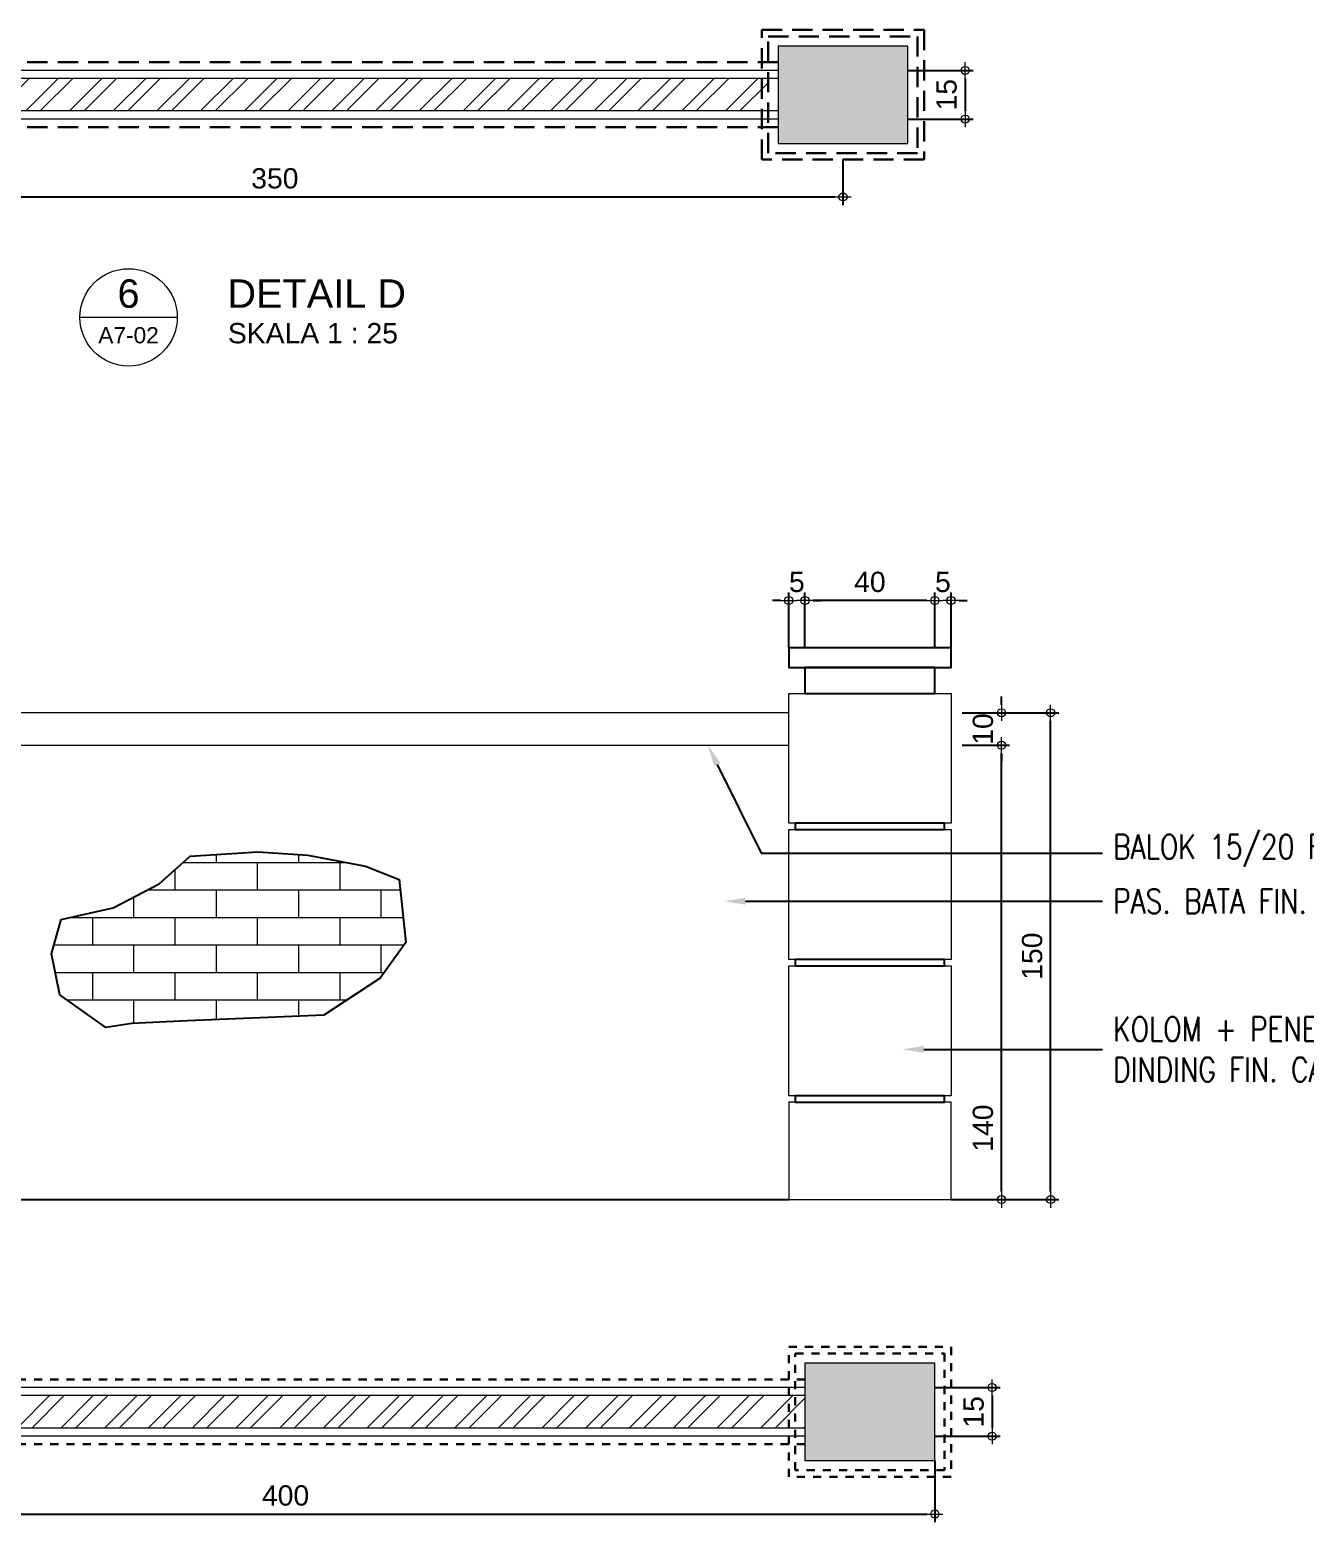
# Model space of a CAD drawing. Header units: millimetres. Extents: x -11 to 1625, y -267 to 195.
# Drawn here: x 881.37 to 897.08, y 66.93 to 85.32 of the extents above; entities that cross this region are included whole.
import ezdxf
from ezdxf import colors
from ezdxf.entities.mleader import LeaderData, LeaderLine
from ezdxf.enums import TextEntityAlignment as Align
from ezdxf.math import Vec2, Vec3

# ---------------------------------------------------------------- set-up
doc = ezdxf.new("R2010")
doc.units = ezdxf.units.MM
doc.linetypes.add('DASHED2', pattern=[0.375, 0.25, -0.125])
for name, color, linetype, lineweight in [('ars', 11, 'Continuous', 5), ('ARS DIN', 31, 'Continuous', 5), ('CONCRETE', 8, 'Continuous', 5), ('dinding', 5, 'Continuous', 15), ('KOLOM', 1, 'Continuous', 30), ('not', 7, 'Continuous', 20), ('PAGAR', 4, 'Continuous', 18), ('TEXT KETERANGAN', 7, 'Continuous', 9), ('u', 6, 'Continuous', 20)]:
    doc.layers.add(name, color=color, linetype=linetype, lineweight=lineweight)
doc.styles.add('ATTR', font='romans.shx', dxfattribs={"width": 0.8, "height": 1.735066})
doc.styles.get("Standard").update_dxf_attribs({"font": 'ARIALUNI.TTF'})
doc.dimstyles.new('SK-25', dxfattribs={"dimtxt": 0.25, "dimasz": 0.1, "dimexe": 0.1, "dimexo": 0, "dimgap": 0.1, "dimtad": 1, "dimdec": 0, "dimlfac": 25, "dimzin": 12, "dimdsep": 46, "dimtxsty": 'Standard', "dimblk": 'BULAT', "dimcen": 0.1, "dimclrd": 256, "dimadec": 0, "dimazin": 3, "dimtfac": 1, "dimtdec": 0, "dimtofl": 0, "dimtmove": 0, "dimatfit": 3, "dimldrblk": 'BULAT', "dimfxl": 0, "dimtolj": 1, "dimtzin": 0, "dimarcsym": 0})

# ---------------------------------------------------------------- blocks, each defined once
blk = doc.blocks.new('PAGAR TYPE-B')
at = {"layer": 'ars'}
h = blk.add_hatch(dxfattribs=at)
h.set_pattern_fill('ANSI32', color=256, scale=0.01, style=0)
h.set_pattern_definition([(45, (-1.52, 0.075), (-0.067352, 0.067352), []), (45, (-1.4751, 0.075), (-0.067352, 0.067352), [])])
h.paths.add_polyline_path([(-1.52, 0.175), (-1.52, 0.075), (1.52, 0.075), (1.52, 0.175)])
at = {"layer": 'CONCRETE'}
for points in [[(-1.95, -0.025), (-1.55, -0.025), (-1.55, 0.275), (-1.95, 0.275)], [(1.55, -0.025), (1.95, -0.025), (1.95, 0.275), (1.55, 0.275)]]:
    blk.add_hatch(color=256, dxfattribs=at).paths.add_polyline_path(points)
at = {"layer": 'dinding'}
for p, q in [((1.55, 0.2), (-1.55, 0.2)), ((1.55, 0.05), (-1.55, 0.05))]:
    blk.add_line(p, q, dxfattribs=at)
for points in [[(-1.95, -0.025), (-1.55, -0.025), (-1.55, 0.275), (-1.95, 0.275)], [(1.55, -0.025), (1.95, -0.025), (1.95, 0.275), (1.55, 0.275)]]:
    blk.add_lwpolyline(points, close=True, dxfattribs=at)
at = {"layer": 'KOLOM', "linetype": 'DASHED2', "ltscale": 0.25}
for p, q in [((1.55, 0.225), (-1.55, 0.225)), ((1.55, 0.025), (-1.55, 0.025))]:
    blk.add_line(p, q, dxfattribs=at)
for points in [[(-1.5, -0.075), (-2, -0.075), (-2, 0.325), (-1.5, 0.325)], [(2, -0.075), (1.5, -0.075), (1.5, 0.325), (2, 0.325)], [(-1.52, -0.055), (-1.98, -0.055), (-1.98, 0.305), (-1.52, 0.305)], [(1.98, -0.055), (1.52, -0.055), (1.52, 0.305), (1.98, 0.305)]]:
    blk.add_lwpolyline(points, close=True, dxfattribs=at)
at = {"layer": 'PAGAR'}
for p, q in [((1.55, 0.175), (-1.55, 0.175)), ((1.55, 0.075), (-1.55, 0.075))]:
    blk.add_line(p, q, dxfattribs=at)
blk = doc.blocks.new('Ndtpd')
blk.add_line((0.747, 0), (-0.747, 0))
blk.add_circle((0, 0), 0.747)
at = {"flags": 4}
for tag, height, p in [('NO', 0.5, (0, 0.148)), ('NOLBR', 0.3, (0, -0.398))]:
    blk.add_attdef(tag, text='', height=height, dxfattribs=at).set_placement(p, align=Align.CENTER)
for tag, p, height in [('NDTPD', (1.516, 0.148), 0.5), ('SKALA', (1.523, -0.398), 0.3)]:
    blk.add_attdef(tag, p, '', height=height, dxfattribs=at)
blk = doc.blocks.new('BULAT')
for p, q in [((-1, 0), (1, 0)), ((0, -1), (0, 1))]:
    blk.add_line(p, q)
blk.add_circle((0, 0), 0.5)
blk = doc.blocks.new('*D834')
at = {"layer": 'Defpoints', "color": 0}
for p in [(877.386, 83.722), (891.386, 83.722), (891.386, 83.263)]:
    blk.add_point(p, dxfattribs=at)
at = {"layer": 'u', "color": 0, "lineweight": -2}
for p, q in [((877.386, 83.722), (877.386, 83.163)), ((891.386, 83.722), (891.386, 83.163))]:
    blk.add_line(p, q, dxfattribs=at)
at = {"layer": 'u', "lineweight": -2}
blk.add_line((877.486, 83.263), (891.286, 83.263), dxfattribs=at)
at = {"layer": 'u', "lineweight": -2, "xscale": 0.1, "yscale": 0.1, "zscale": 0.1, "rotation": 180}
blk.add_blockref('BULAT', (877.386, 83.263), dxfattribs=at)
at = {"layer": 'u', "lineweight": -2, "xscale": 0.1, "yscale": 0.1, "zscale": 0.1}
blk.add_blockref('BULAT', (891.386, 83.263), dxfattribs=at)
at = {"layer": 'u', "color": 0, "insert": (884.386, 83.49), "char_height": 0.25, "attachment_point": 5}
blk.add_mtext('\\A1;350', dxfattribs=at)
blk = doc.blocks.new('*D832')
at = {"layer": 'Defpoints', "color": 0}
for p in [(892.186, 84.822), (892.186, 84.222), (892.892, 84.222)]:
    blk.add_point(p, dxfattribs=at)
at = {"layer": 'u', "color": 0, "lineweight": -2}
for p, q in [((892.186, 84.822), (892.992, 84.822)), ((892.186, 84.222), (892.992, 84.222))]:
    blk.add_line(p, q, dxfattribs=at)
at = {"layer": 'u', "lineweight": -2}
blk.add_line((892.892, 84.722), (892.892, 84.322), dxfattribs=at)
at = {"layer": 'u', "lineweight": -2, "xscale": 0.1, "yscale": 0.1, "zscale": 0.1}
for p, rotation in [((892.892, 84.822), 90), ((892.892, 84.222), 270)]:
    blk.add_blockref('BULAT', p, dxfattribs=dict(at, rotation=rotation))
at = {"layer": 'u', "color": 0, "insert": (892.664, 84.522), "char_height": 0.25, "attachment_point": 5, "rotation": 90}
blk.add_mtext('\\A1;15', dxfattribs=at)
blk = doc.blocks.new('*D851')
at = {"layer": 'Defpoints', "color": 0}
for p in [(892.854, 76.904), (892.854, 76.504), (893.34, 76.504)]:
    blk.add_point(p, dxfattribs=at)
at = {"layer": 'u', "lineweight": -2}
for p, q in [((893.34, 77.004), (893.34, 77.104)), ((893.34, 76.404), (893.34, 76.304))]:
    blk.add_line(p, q, dxfattribs=at)
at = {"layer": 'u', "color": 0, "lineweight": -2}
for p, q in [((892.854, 76.904), (893.44, 76.904)), ((892.854, 76.504), (893.44, 76.504))]:
    blk.add_line(p, q, dxfattribs=at)
at = {"layer": 'u', "lineweight": -2, "xscale": 0.1, "yscale": 0.1, "zscale": 0.1}
for p, rotation in [((893.34, 76.904), 270), ((893.34, 76.504), 90)]:
    blk.add_blockref('BULAT', p, dxfattribs=dict(at, rotation=rotation))
at = {"layer": 'u', "color": 0, "insert": (893.112, 76.704), "char_height": 0.25, "attachment_point": 5, "rotation": 90}
blk.add_mtext('\\A1;10', dxfattribs=at)
blk = doc.blocks.new('*D852')
at = {"layer": 'Defpoints', "color": 0}
for p in [(892.854, 76.504), (893.34, 76.504), (892.854, 70.904)]:
    blk.add_point(p, dxfattribs=at)
at = {"layer": 'u', "color": 0, "lineweight": -2}
for p, q in [((892.854, 76.504), (893.44, 76.504)), ((892.854, 70.904), (893.44, 70.904))]:
    blk.add_line(p, q, dxfattribs=at)
at = {"layer": 'u', "lineweight": -2}
blk.add_line((893.34, 71.004), (893.34, 76.404), dxfattribs=at)
at = {"layer": 'u', "lineweight": -2, "xscale": 0.1, "yscale": 0.1, "zscale": 0.1}
for p, rotation in [((893.34, 76.504), 90), ((893.34, 70.904), 270)]:
    blk.add_blockref('BULAT', p, dxfattribs=dict(at, rotation=rotation))
at = {"layer": 'u', "color": 0, "insert": (893.112, 71.784), "char_height": 0.25, "attachment_point": 5, "rotation": 90}
blk.add_mtext('\\A1;140', dxfattribs=at)
blk = doc.blocks.new('*D853')
at = {"layer": 'Defpoints', "color": 0}
for p in [(892.854, 76.904), (893.945, 76.904), (892.718, 70.904)]:
    blk.add_point(p, dxfattribs=at)
at = {"layer": 'u', "color": 0, "lineweight": -2}
for p, q in [((892.854, 76.904), (894.045, 76.904)), ((892.718, 70.904), (894.045, 70.904))]:
    blk.add_line(p, q, dxfattribs=at)
at = {"layer": 'u', "lineweight": -2}
blk.add_line((893.945, 71.004), (893.945, 76.804), dxfattribs=at)
at = {"layer": 'u', "lineweight": -2, "xscale": 0.1, "yscale": 0.1, "zscale": 0.1}
for p, rotation in [((893.945, 76.904), 90), ((893.945, 70.904), 270)]:
    blk.add_blockref('BULAT', p, dxfattribs=dict(at, rotation=rotation))
at = {"layer": 'u', "color": 0, "insert": (893.718, 73.904), "char_height": 0.25, "attachment_point": 5, "rotation": 90}
blk.add_mtext('\\A1;150', dxfattribs=at)
blk = doc.blocks.new('*D848')
at = {"layer": 'Defpoints', "color": 0}
for p in [(890.718, 78.288), (890.718, 77.704), (890.918, 77.704)]:
    blk.add_point(p, dxfattribs=at)
at = {"layer": 'u', "color": 0, "lineweight": -2}
for p, q in [((890.718, 77.704), (890.718, 78.388)), ((890.918, 77.704), (890.918, 78.388))]:
    blk.add_line(p, q, dxfattribs=at)
at = {"layer": 'u', "lineweight": -2}
for p, q in [((890.618, 78.288), (890.518, 78.288)), ((891.018, 78.288), (891.118, 78.288))]:
    blk.add_line(p, q, dxfattribs=at)
at = {"layer": 'u', "lineweight": -2, "xscale": 0.1, "yscale": 0.1, "zscale": 0.1}
blk.add_blockref('BULAT', (890.718, 78.288), dxfattribs=at)
at = {"layer": 'u', "lineweight": -2, "xscale": 0.1, "yscale": 0.1, "zscale": 0.1, "rotation": 180}
blk.add_blockref('BULAT', (890.918, 78.288), dxfattribs=at)
at = {"layer": 'u', "color": 0, "insert": (890.818, 78.516), "char_height": 0.25, "attachment_point": 5}
blk.add_mtext('\\A1;5', dxfattribs=at)
blk = doc.blocks.new('*D849')
at = {"layer": 'Defpoints', "color": 0}
for p in [(892.718, 78.288), (892.518, 77.704), (892.718, 77.704)]:
    blk.add_point(p, dxfattribs=at)
at = {"layer": 'u', "color": 0, "lineweight": -2}
for p, q in [((892.518, 77.704), (892.518, 78.388)), ((892.718, 77.704), (892.718, 78.388))]:
    blk.add_line(p, q, dxfattribs=at)
at = {"layer": 'u', "lineweight": -2}
for p, q in [((892.418, 78.288), (892.318, 78.288)), ((892.818, 78.288), (892.918, 78.288))]:
    blk.add_line(p, q, dxfattribs=at)
at = {"layer": 'u', "lineweight": -2, "xscale": 0.1, "yscale": 0.1, "zscale": 0.1}
blk.add_blockref('BULAT', (892.518, 78.288), dxfattribs=at)
at = {"layer": 'u', "lineweight": -2, "xscale": 0.1, "yscale": 0.1, "zscale": 0.1, "rotation": 180}
blk.add_blockref('BULAT', (892.718, 78.288), dxfattribs=at)
at = {"layer": 'u', "color": 0, "insert": (892.618, 78.516), "char_height": 0.25, "attachment_point": 5}
blk.add_mtext('\\A1;5', dxfattribs=at)
blk = doc.blocks.new('*D850')
at = {"layer": 'Defpoints', "color": 0}
for p in [(890.918, 78.288), (890.918, 77.704), (892.518, 77.704)]:
    blk.add_point(p, dxfattribs=at)
at = {"layer": 'u', "color": 0, "lineweight": -2}
for p, q in [((890.918, 77.704), (890.918, 78.388)), ((892.518, 77.704), (892.518, 78.388))]:
    blk.add_line(p, q, dxfattribs=at)
at = {"layer": 'u', "lineweight": -2}
blk.add_line((892.418, 78.288), (891.018, 78.288), dxfattribs=at)
at = {"layer": 'u', "lineweight": -2, "xscale": 0.1, "yscale": 0.1, "zscale": 0.1, "rotation": 180}
blk.add_blockref('BULAT', (890.918, 78.288), dxfattribs=at)
at = {"layer": 'u', "lineweight": -2, "xscale": 0.1, "yscale": 0.1, "zscale": 0.1}
blk.add_blockref('BULAT', (892.518, 78.288), dxfattribs=at)
at = {"layer": 'u', "color": 0, "insert": (891.718, 78.516), "char_height": 0.25, "attachment_point": 5}
blk.add_mtext('\\A1;40', dxfattribs=at)
blk = doc.blocks.new('*D3344')
at = {"layer": 'Defpoints', "color": 0}
for p in [(892.518, 67.687), (876.518, 67.487), (892.518, 67.028)]:
    blk.add_point(p, dxfattribs=at)
at = {"layer": 'u', "color": 0, "lineweight": -2}
for p, q in [((892.518, 67.687), (892.518, 66.928)), ((876.518, 67.487), (876.518, 66.928))]:
    blk.add_line(p, q, dxfattribs=at)
at = {"layer": 'u', "lineweight": -2}
blk.add_line((876.618, 67.028), (892.418, 67.028), dxfattribs=at)
at = {"layer": 'u', "lineweight": -2, "xscale": 0.1, "yscale": 0.1, "zscale": 0.1, "rotation": 180}
blk.add_blockref('BULAT', (876.518, 67.028), dxfattribs=at)
at = {"layer": 'u', "lineweight": -2, "xscale": 0.1, "yscale": 0.1, "zscale": 0.1}
blk.add_blockref('BULAT', (892.518, 67.028), dxfattribs=at)
at = {"layer": 'u', "color": 0, "insert": (884.518, 67.255), "char_height": 0.25, "attachment_point": 5}
blk.add_mtext('\\A1;400', dxfattribs=at)
blk = doc.blocks.new('*D3349')
at = {"layer": 'Defpoints', "color": 0}
for p in [(892.518, 68.587), (892.518, 67.987), (893.224, 67.987)]:
    blk.add_point(p, dxfattribs=at)
at = {"layer": 'u', "color": 0, "lineweight": -2}
for p, q in [((892.518, 68.587), (893.324, 68.587)), ((892.518, 67.987), (893.324, 67.987))]:
    blk.add_line(p, q, dxfattribs=at)
at = {"layer": 'u', "lineweight": -2}
blk.add_line((893.224, 68.487), (893.224, 68.087), dxfattribs=at)
at = {"layer": 'u', "lineweight": -2, "xscale": 0.1, "yscale": 0.1, "zscale": 0.1}
for p, rotation in [((893.224, 68.587), 90), ((893.224, 67.987), 270)]:
    blk.add_blockref('BULAT', p, dxfattribs=dict(at, rotation=rotation))
at = {"layer": 'u', "color": 0, "insert": (892.997, 68.287), "char_height": 0.25, "attachment_point": 5, "rotation": 90}
blk.add_mtext('\\A1;15', dxfattribs=at)

msp = doc.modelspace()

# ---------------------------------------------------------------- hatches: boundary and pattern name
at = {"layer": 'ars'}
h = msp.add_hatch(dxfattribs=at)
h.set_pattern_fill('ANSI32', color=256, scale=0.04, style=0)
h.set_pattern_definition([(45, (877.43846, 68.08692), (-0.269408, 0.269408), []), (45, (877.61807, 68.08692), (-0.269408, 0.269408), [])])
h.paths.add_polyline_path([(877.4384605, 68.4869235), (877.4384605, 68.0869235), (890.9184605, 68.0869235), (890.9184605, 68.4869235)])
at = {"layer": 'ARS DIN'}
h = msp.add_hatch(dxfattribs=at)
h.set_pattern_fill('AR-BRSTD', color=256, scale=0.005, style=0)
h.set_pattern_definition([(0, (881.6335, 73.02632), (0, 0.33871), []), (90, (881.6335, 73.0263), (-0.508, 0.33871), [0.33871, -0.33871])])
h.paths.add_polyline_path([(881.7545372, 74.3551131), (882.3920051, 74.5005954), (882.959162, 74.7940854), (883.3418254, 75.1353537), (884.1754804, 75.1899563), (884.7904724, 75.1490039), (885.501128, 75.0124975), (885.9179566, 74.8486888), (885.9999547, 74.0705981), (885.6856259, 73.6337757), (884.9886358, 73.1764763), (883.3076581, 73.1082226), (882.6243337, 73.0740962), (882.303171, 73.0263187), (881.7360119, 73.4290147), (881.6335143, 73.9340908)])
at = {"layer": 'CONCRETE'}
msp.add_hatch(color=256, dxfattribs=at).paths.add_polyline_path([(890.9184605, 67.6869235), (892.5184605, 67.6869235), (892.5184605, 68.8869235), (890.9184605, 68.8869235)])

# ---------------------------------------------------------------- linework, layer by layer
at = {"color": 4, "linetype": 'Continuous', "lineweight": 25}
msp.add_lwpolyline([(881.7545372, 74.3551131), (882.3920051, 74.5005954), (882.959162, 74.7940854), (883.3418254, 75.1353537), (884.1754804, 75.1899563), (884.7904724, 75.1490039), (885.501128, 75.0124975), (885.9179566, 74.8486888), (885.9999547, 74.0705981), (885.6856259, 73.6337757), (884.9886358, 73.1764763), (883.3076581, 73.1082226), (882.6243337, 73.0740962), (882.303171, 73.0263187), (881.7360119, 73.4290147), (881.6335143, 73.9340908), (881.7545372, 74.3551131)], dxfattribs=at)
msp.add_lwpolyline([(877.5184605, 70.9035318), (890.7184605, 70.9035318)])
at = {"layer": 'dinding'}
for p, q in [((890.9184605, 68.5869235), (877.3184605, 68.5869235)), ((890.9184605, 67.9869235), (877.3184605, 67.9869235))]:
    msp.add_line(p, q, dxfattribs=at)
at = {"layer": 'dinding', "lineweight": -3}
for points in [[(892.7184605, 77.7035318), (890.7184605, 77.7035318), (890.7184605, 77.4635318), (892.7184605, 77.4635318)], [(892.5184605, 77.4635318), (890.9184605, 77.4635318), (890.9184605, 77.1435318), (892.5184605, 77.1435318)], [(892.6384605, 75.5435318), (890.7984605, 75.5435318), (890.7984605, 75.4635318), (892.6384605, 75.4635318)], [(892.6384605, 73.8635318), (890.7984605, 73.8635318), (890.7984605, 73.7835318), (892.6384605, 73.7835318)], [(892.6384605, 72.1835318), (890.7984605, 72.1835318), (890.7984605, 72.1035318), (892.6384605, 72.1035318)]]:
    msp.add_lwpolyline(points, close=True, dxfattribs=at)
at = {"layer": 'dinding'}
for points in [[(890.7184605, 77.1435318), (892.7184605, 77.1435318), (892.7184605, 75.5435318), (890.7184605, 75.5435318)], [(890.7184605, 76.9035318), (877.5184605, 76.9035318), (877.5184605, 76.5035318), (890.7184605, 76.5035318)], [(890.7184605, 75.4635318), (892.7184605, 75.4635318), (892.7184605, 73.8635318), (890.7184605, 73.8635318)], [(890.7184605, 73.7835318), (892.7184605, 73.7835318), (892.7184605, 72.1835318), (890.7184605, 72.1835318)], [(892.7184605, 72.1035318), (890.7184605, 72.1035318), (890.7184605, 70.9035318), (892.7184605, 70.9035318)], [(890.9184605, 67.6869235), (892.5184605, 67.6869235), (892.5184605, 68.8869235), (890.9184605, 68.8869235)]]:
    msp.add_lwpolyline(points, close=True, dxfattribs=at)
at = {"layer": 'KOLOM', "linetype": 'DASHED2', "ltscale": 0.25}
for p, q in [((890.9184605, 68.6869235), (877.3184605, 68.6869235)), ((890.9184605, 67.8869235), (877.3184605, 67.8869235))]:
    msp.add_line(p, q, dxfattribs=at)
for points in [[(892.7184605, 67.4869235), (890.7184605, 67.4869235), (890.7184605, 69.0869235), (892.7184605, 69.0869235)], [(892.6384605, 67.5669235), (890.7984605, 67.5669235), (890.7984605, 69.0069235), (892.6384605, 69.0069235)]]:
    msp.add_lwpolyline(points, close=True, dxfattribs=at)
at = {"layer": 'PAGAR'}
for p, q in [((890.9184605, 68.4869235), (877.3184605, 68.4869235)), ((890.9184605, 68.0869235), (877.3184605, 68.0869235))]:
    msp.add_line(p, q, dxfattribs=at)

# ---------------------------------------------------------------- block references
at = {"xscale": 4.000000000040914, "yscale": 4.000000000040914, "zscale": 4.000000000040914}
msp.add_blockref('PAGAR TYPE-B', (884.3858859, 84.0220173), dxfattribs=at)
at = {"layer": 'not'}
ref = msp.add_blockref('Ndtpd', (882.5834499, 81.778043), dxfattribs=dict(at, xscale=0.803212851405533, yscale=0.8032128514056467, zscale=0.8032128514056226))
ref.add_attrib('NO', '6', dxfattribs={"layer": '0', "height": 0.35, "flags": 4}).set_placement((882.5831227, 81.8965689), align=Align.CENTER)
ref.add_attrib('NDTPD', 'DETAIL D', (883.8011345, 81.8965689), dxfattribs={"layer": '0', "height": 0.35, "flags": 4})
ref.add_attrib('NOLBR', 'A7-02', dxfattribs={"layer": '0', "height": 0.2, "flags": 4}).set_placement((882.5831227, 81.4580732), align=Align.CENTER)
ref.add_attrib('SKALA', 'SKALA 1 : 25', (883.8069346, 81.4580732), dxfattribs={"layer": '0', "height": 0.25, "flags": 4})

# ---------------------------------------------------------------- dimensions: what is measured, and where the dimension line sits
at = {"layer": 'u'}
for base, p1, p2, picture, middle in [((892.8917468, 84.2220173), (892.1858859, 84.8220173), (892.1858859, 84.2220173), '*D832', (892.6640183, 84.5220173)), ((893.9452661, 76.9035318), (892.7184605, 70.9035318), (892.8540079, 76.9035318), '*D853', (893.7175376, 73.9035318)), ((893.2243214, 67.9869235), (892.5184605, 68.5869235), (892.5184605, 67.9869235), '*D3349', (892.9965929, 68.2869235))]:
    dim = msp.add_linear_dim(base=base, p1=p1, p2=p2, angle=90, dimstyle='SK-25', dxfattribs=at)
    dim.commit()
    dim.dimension.update_dxf_attribs({"geometry": picture, "text_midpoint": middle})
for base, p1, p2, picture, middle in [((891.3858859, 83.2627296), (877.3858859, 83.7220173), (891.3858859, 83.7220173), '*D834', (884.3858859, 83.4904581)), ((890.9184605, 78.2884191), (892.5184605, 77.7035318), (890.9184605, 77.7035318), '*D850', (891.7184605, 78.5161476)), ((892.5184605, 67.0276358), (876.5184605, 67.4869235), (892.5184605, 67.6869235), '*D3344', (884.5184605, 67.2553644))]:
    dim = msp.add_linear_dim(base=base, p1=p1, p2=p2, dimstyle='SK-25', dxfattribs=at)
    dim.commit()
    dim.dimension.update_dxf_attribs({"geometry": picture, "text_midpoint": middle})
for base, p1, p2, picture, middle in [((890.7184605, 78.2884191), (890.9184605, 77.7035318), (890.7184605, 77.7035318), '*D848', (890.8184605, 78.2884191)), ((892.7184605, 78.2884191), (892.5184605, 77.7035318), (892.7184605, 77.7035318), '*D849', (892.6184605, 78.2884191))]:
    dim = msp.add_linear_dim(base=base, p1=p1, p2=p2, dimstyle='SK-25', dxfattribs=at)
    dim.commit()
    dim.dimension.update_dxf_attribs({"geometry": picture, "text_midpoint": middle, "dimtype": 160})
for p1, angle, picture, middle in [((892.8540079, 76.9035318), 90, '*D851', (893.3396347, 76.7035318)), ((892.8540079, 70.9035318), 270, '*D852', (893.3396347, 71.7835318))]:
    dim = msp.add_linear_dim(base=(893.3396347, 76.5035318), p1=p1, p2=(892.8540079, 76.5035318), angle=angle, dimstyle='SK-25', dxfattribs=at)
    dim.commit()
    dim.dimension.update_dxf_attribs({"geometry": picture, "text_midpoint": middle, "dimtype": 160})

# ---------------------------------------------------------------- leaders
at = {"layer": 'TEXT KETERANGAN'}
ml = msp.add_multileader_mtext('Standard', dxfattribs=at)
ml.set_content('{\\C90;BALOK 15/20 FIN. CAT}', color=256, style='ATTR')
ml.set_leader_properties()
ml.build(insert=Vec2(0, 0))
ml.multileader.update_dxf_attribs({"text_left_attachment_type": 2, "text_right_attachment_type": 2, "dogleg_length": 2.367, "arrow_head_size": 0.2637542})
ctx = ml.context
ctx.base_point, ctx.char_height, ctx.arrow_head_size, ctx.landing_gap_size, ctx.plane_origin = Vec3(894.5845029, 75.1750274), 0.3, 0.2637542, 0.1318771, Vec3(895.5494909, 76.0791618)
ctx.left_attachment, ctx.right_attachment = 2, 2
notes = []
notes.append((ctx, [(0, (1, 1, 0), (890.3798496, 75.1750274), (1, 0), 4.2046533, [(0, [(889.7203985, 76.5035318)], 0, [])])]))
ctx.mtext.insert, ctx.mtext.flow_direction = Vec3(894.71638, 75.4035989), 5
ml = msp.add_multileader_mtext('Standard', dxfattribs=at)
ml.set_content('{\\C90;PAS. BATA FIN. CAT}', color=256, style='ATTR')
ml.set_leader_properties()
ml.build(insert=Vec2(0, 0))
ml.multileader.update_dxf_attribs({"text_left_attachment_type": 2, "text_right_attachment_type": 2, "dogleg_length": 2.367, "arrow_head_size": 0.2637542})
ctx = ml.context
ctx.base_point, ctx.char_height, ctx.arrow_head_size, ctx.landing_gap_size, ctx.plane_origin = Vec3(894.5845029, 74.5814461), 0.3, 0.2637542, 0.1318771, Vec3(895.5494909, 75.4855805)
ctx.left_attachment, ctx.right_attachment = 2, 2
notes.append((ctx, [(0, (1, 1, 0), (891.9962212, 74.5814461), (1, 0), 2.5882816, [(0, [(889.9195804, 74.5814461)], 0, [])])]))
ctx.mtext.insert, ctx.mtext.flow_direction = Vec3(894.71638, 74.7314461), 5
ml = msp.add_multileader_mtext('Standard', dxfattribs=at)
ml.set_content('{\\C90;KOLOM + PENEBALAN \\PDINDING FIN. CAT}', color=256, style='ATTR')
ml.set_leader_properties()
ml.build(insert=Vec2(0, 0))
ml.multileader.update_dxf_attribs({"text_left_attachment_type": 2, "text_right_attachment_type": 2, "dogleg_length": 2.367, "arrow_head_size": 0.2637542})
ctx = ml.context
ctx.base_point, ctx.char_height, ctx.arrow_head_size, ctx.landing_gap_size, ctx.plane_origin = Vec3(894.5845029, 72.7555226), 0.3, 0.2637542, 0.1318771, Vec3(897.3263131, 76.8161394)
ctx.left_attachment, ctx.right_attachment = 2, 2
notes.append((ctx, [(0, (1, 1, 0), (893.2345124, 72.7555226), (1, 0), 1.3499905, [(0, [(892.1184605, 72.7555226)], 0, [])])]))
ctx.mtext.insert, ctx.mtext.flow_direction = Vec3(894.71638, 73.1555226), 5
for ctx, leaders in notes:
    for number, flags, end, landing, length, lines in leaders:
        leader = LeaderData()
        leader.index, (leader.has_last_leader_line, leader.has_dogleg_vector, leader.attachment_direction) = number, flags
        leader.last_leader_point, leader.dogleg_vector, leader.dogleg_length = Vec3(end), Vec3(landing), length
        for number, points, colour, breaks in lines:
            line = LeaderLine()
            line.index, line.vertices, line.color, line.breaks = number, Vec3.list(points), colors.encode_raw_color(colour), breaks
            leader.lines.append(line)
        ctx.leaders.append(leader)

doc.saveas('drawing.dxf')
